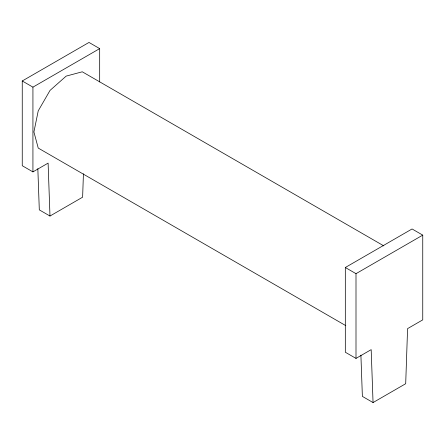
<?xml version="1.0" encoding="UTF-8"?>
<svg xmlns="http://www.w3.org/2000/svg" width="445" height="445" viewBox="0 0 445 445"><rect width="100%" height="100%" fill="white"/><g stroke="black" fill="none" stroke-linecap="round" stroke-linejoin="round"><path stroke-width="0.67" d="M99.68 81.947L99.68 48.611L89 42.442L22.25 80.979L22.25 165.712L32.93 171.881L48.105 163.12L49.985 216.036L82.625 197.185L83.426 173.778M373.055 402.558L371.175 349.642L356 358.403L345.32 352.24L345.32 267.501L412.07 228.964L422.75 235.132L422.75 319.866L407.576 328.627L405.695 383.712L373.055 402.558L362.375 396.389L360.906 355.16M22.25 80.979L32.93 87.148L99.68 48.611M345.32 267.501L356 273.669L422.75 235.132M383.829 245.896L82.275 71.795L66.155 76.117L50.035 90.407L38.231 110.85L33.915 131.959L38.231 148.079L345.81 325.651M49.985 216.036L39.305 209.868L37.836 168.638M356 273.669L356 358.403M32.93 87.148L32.93 171.881"/></g></svg>
